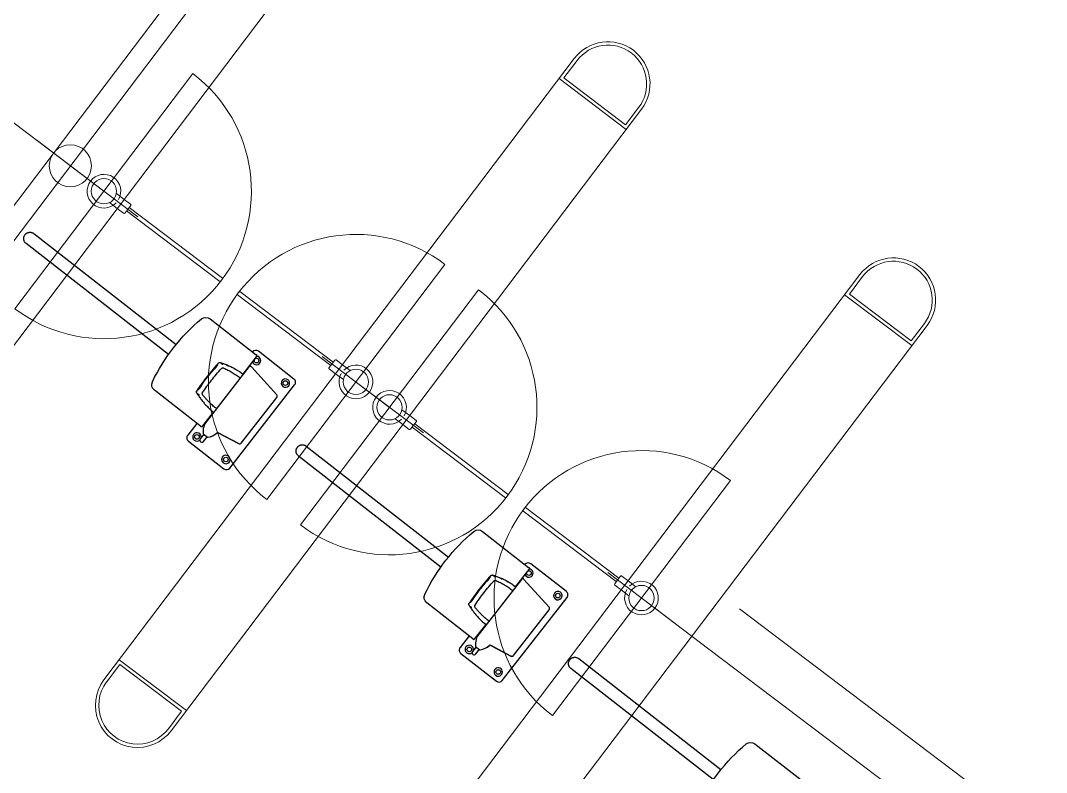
# Model space of a CAD drawing. Header units: millimetres. Extents: x 72919 to 485785, y -53256 to 338519.
# Drawn here: x 205006 to 207441, y 47977 to 49762 of the extents above; entities that cross this region are included whole.
import ezdxf

# ---------------------------------------------------------------- set-up
doc = ezdxf.new("R2010")
doc.units = ezdxf.units.MM
doc.linetypes.add('CONTI', pattern=[0])
doc.layers.add('equipments', color=137, linetype='CONTI', lineweight=20)

msp = doc.modelspace()

# ---------------------------------------------------------------- linework, layer by layer
at = {"color": 18, "ltscale": 500, "true_color": 0x000000}
for p, q in [((205016.42167, 49253.86729), (205016.42782, 49253.87517)), ((205016.42782, 49253.87517), (205016.43397, 49253.88305)), ((205037.48733, 49256.4825), (205375.05527, 48993.11256)), ((205356.87576, 48969.24384), (205019.02204, 49232.81405)), ((205455.70391, 49054.13872), (205565.23546, 48968.68607)), ((205567.72458, 48966.74415), (205565.23546, 48968.68607)), ((205654.64959, 48911.20232), (205570.28654, 48977.01939)), ((205472.7065, 48944.19662), (205472.78536, 48944.1351)), ((205472.8691, 48944.06977), (205472.78536, 48944.1351)), ((205475.48856, 48949.21573), (205475.4991, 48949.21276)), ((205482.19151, 48947.17029), (205482.33233, 48947.26233)), ((205482.86384, 48947.39011), (205482.33233, 48947.26233)), ((205484.36899, 48948.33885), (205485.61622, 48947.91259)), ((205485.75198, 48947.88709), (205485.34951, 48947.96269)), ((205567.72458, 48966.74415), (205533.40711, 48922.75669)), ((205548.0149, 48939.85496), (205560.34687, 48955.66185)), ((205559.55844, 48956.27696), (205560.34687, 48955.66185)), ((205548.0117, 48939.85086), (205447.62972, 48811.18319)), ((205471.4587, 48942.63346), (205465.55155, 48935.06178)), ((205471.53756, 48942.57193), (205467.05535, 48936.82673)), ((205469.91361, 48940.38641), (205471.35699, 48942.09997)), ((205543.28974, 48935.42405), (205544.07817, 48934.80895)), ((205546.36531, 48939.36625), (205547.15374, 48938.75115)), ((205548.0117, 48939.85086), (205548.01197, 48939.85122)), ((205613.75404, 48873.95004), (205554.13678, 48940.06904)), ((205554.13936, 48940.07311), (205613.75556, 48873.95528)), ((205434.92309, 48895.80282), (205429.01594, 48888.23114)), ((205502.60472, 48700.05698), (205656.38285, 48897.1668)), ((205432.98626, 48799.17162), (205323.45471, 48884.62427)), ((205423.6118, 48882.721), (205423.61798, 48882.71023)), ((205427.31837, 48873.2608), (205426.62267, 48874.32074)), ((205427.21272, 48873.4904), (205427.3973, 48873.0892)), ((205427.80329, 48886.64055), (205427.88214, 48886.57903)), ((205427.88214, 48886.57903), (205427.96589, 48886.5137)), ((205433.577, 48893.91483), (205429.09479, 48888.16962)), ((205429.50865, 48888.45959), (205430.8196, 48890.27647)), ((205429.92966, 48873.5351), (205430.20013, 48873.45367)), ((205529.55752, 48759.31153), (205613.98282, 48867.52625)), ((205463.36594, 48832.97928), (205435.47538, 48797.2297)), ((205424.20033, 48806.02609), (205402.4729, 48778.17629)), ((205432.98626, 48799.17162), (205435.47538, 48797.2297)), ((205443.64151, 48807.69688), (205444.42994, 48807.08178)), ((205447.62969, 48811.18316), (205447.62972, 48811.18319)), ((205450.40775, 48816.36972), (205451.19618, 48815.75461)), ((205453.48331, 48820.31192), (205454.27174, 48819.69681)), ((205438.37748, 48777.05149), (205432.22636, 48769.16711)), ((205440.71491, 48780.04757), (205438.37748, 48777.05149)), ((205439.414, 48781.06249), (205449.50601, 48773.18906)), ((205446.26187, 48770.90037), (205448.5993, 48773.89645)), ((205523.26724, 48757.96912), (205474.99489, 48783.59288)), ((205523.27102, 48757.97067), (205475.11761, 48783.53129)), ((205475.11765, 48783.53134), (205523.27106, 48757.97071)), ((205404.20615, 48764.14077), (205488.5692, 48698.3237)), ((205440.11075, 48763.01599), (205446.26187, 48770.90037)), ((205529.55748, 48759.31149), (205529.55752, 48759.31153)), ((205662.94191, 48749.475), (205662.94806, 48749.48288)), ((205662.94806, 48749.48288), (205662.95421, 48749.49076)), ((205684.00756, 48752.09021), (206021.57551, 48488.72027)), ((206003.39599, 48464.85155), (205665.54227, 48728.42176)), ((206102.22415, 48549.74643), (206211.75569, 48464.29378)), ((206214.24481, 48462.35186), (206179.92735, 48418.3644)), ((206214.24481, 48462.35186), (206211.75569, 48464.29378)), ((206301.16983, 48406.81003), (206216.80678, 48472.6271)), ((206194.53193, 48435.45857), (206094.14995, 48306.7909)), ((206117.97894, 48438.24117), (206112.07179, 48430.66949)), ((206118.0578, 48438.17964), (206113.57559, 48432.43444)), ((206116.43384, 48435.99412), (206117.87722, 48437.70768)), ((206119.22674, 48439.80433), (206119.3056, 48439.74281)), ((206119.38934, 48439.67748), (206119.3056, 48439.74281)), ((206122.0088, 48444.82344), (206122.01934, 48444.82047)), ((206128.71175, 48442.778), (206128.85257, 48442.87004)), ((206129.38407, 48442.99782), (206128.85257, 48442.87004)), ((206130.88923, 48443.94656), (206132.13645, 48443.5203)), ((206132.27222, 48443.4948), (206131.86975, 48443.5704)), ((206192.88555, 48434.97396), (206193.67398, 48434.35886)), ((206194.53193, 48435.45857), (206194.53221, 48435.45893)), ((206194.53513, 48435.46267), (206206.86711, 48451.26956)), ((206260.27428, 48369.55775), (206200.65702, 48435.67675)), ((206200.65959, 48435.68082), (206260.27579, 48369.56299)), ((206206.07868, 48451.88467), (206206.86711, 48451.26956)), ((206189.80998, 48431.03176), (206190.59841, 48430.41666)), ((206081.44333, 48391.41053), (206075.53617, 48383.83885)), ((206080.09724, 48389.52254), (206075.61503, 48383.77733)), ((206076.02888, 48384.0673), (206077.33983, 48385.88418)), ((206149.12495, 48195.66469), (206302.90309, 48392.77451)), ((206079.5065, 48294.77933), (205969.97495, 48380.23198)), ((206070.13203, 48378.32871), (206070.13822, 48378.31794)), ((206073.83861, 48368.86851), (206073.14291, 48369.92845)), ((206073.73295, 48369.09811), (206073.91754, 48368.69691)), ((206074.32352, 48382.24826), (206074.40238, 48382.18674)), ((206074.40238, 48382.18674), (206074.48613, 48382.12141)), ((206076.4499, 48369.14281), (206076.72036, 48369.06138)), ((206176.07775, 48254.91924), (206260.50306, 48363.13396)), ((206109.88618, 48328.58699), (206081.99562, 48292.83741)), ((206096.92799, 48311.97743), (206097.71642, 48311.36232)), ((206100.00355, 48315.91963), (206100.79198, 48315.30452)), ((206070.72057, 48301.6338), (206048.99313, 48273.784)), ((206079.5065, 48294.77933), (206081.99562, 48292.83741)), ((206090.16175, 48303.30459), (206090.95018, 48302.68949)), ((206094.14993, 48306.79087), (206094.14995, 48306.7909)), ((206084.89772, 48272.6592), (206078.7466, 48264.77482)), ((206087.23515, 48275.65528), (206084.89772, 48272.6592)), ((206085.93424, 48276.6702), (206096.02625, 48268.79677)), ((206086.63098, 48258.6237), (206092.7821, 48266.50808)), ((206092.7821, 48266.50808), (206095.11953, 48269.50416)), ((206169.78748, 48253.57683), (206121.51512, 48279.20059)), ((206169.79126, 48253.57838), (206121.63785, 48279.139)), ((206121.63788, 48279.13905), (206169.7913, 48253.57842)), ((206050.72639, 48259.74848), (206135.08944, 48193.93141)), ((206176.07772, 48254.9192), (206176.07775, 48254.91924)), ((206309.46215, 48245.08271), (206309.4683, 48245.09059)), ((206309.4683, 48245.09059), (206309.47445, 48245.09847)), ((206330.5278, 48247.69792), (206668.09574, 47984.32798)), ((206649.91623, 47960.45926), (206312.06251, 48224.02947)), ((206748.74438, 48045.35414), (206858.27593, 47959.90149))]:
    msp.add_line(p, q, dxfattribs=at)
for points in [[(415650.43379, 180914.99944, 0.4142135624), (336810.43379, 259754.99944), (221610.43379, 259754.99944, 0.4142135624), (142770.43379, 180914.99944), (142770.43379, 104414.99944, 0.4142135624), (221610.43379, 25574.99944), (336810.43379, 25574.99944, 0.4142135624), (415650.43379, 104414.99944)], [(414950.43379, 180914.99944, 0.4142135624), (336810.43379, 259054.99944), (221610.43379, 259054.99944, 0.4142135624), (143470.43379, 180914.99944), (143470.43379, 104414.99944, 0.4142135624), (221610.43379, 26274.99944), (336810.43379, 26274.99944, 0.4142135624), (414950.43379, 104414.99944)]]:
    msp.add_lwpolyline(points, format="xyb", close=True, dxfattribs=at)
at = {"color": 18, "ltscale": 500, "true_color": 0x000000, "flags": 128}
for points in [[(205470.10373, 48943.07772), (205470.10737, 48943.07453), (205470.11973, 48943.06373), (205470.14031, 48943.04573), (205470.16835, 48943.0212), (205470.20277, 48942.9911), (205470.24214, 48942.95667), (205470.28496, 48942.91921), (205470.32954, 48942.88023)], [(205524.67356, 48757.47652), (205524.07353, 48757.63069), (205523.27102, 48757.97067)], [(206116.62397, 48438.68543), (206116.62761, 48438.68224), (206116.63997, 48438.67144), (206116.66055, 48438.65344), (206116.68859, 48438.62891), (206116.72301, 48438.59881), (206116.76237, 48438.56438), (206116.8052, 48438.52692), (206116.84978, 48438.48794)], [(206171.1938, 48253.08423), (206170.59377, 48253.2384), (206169.79126, 48253.57838)]]:
    msp.add_lwpolyline(points, dxfattribs=at)
at = {"color": 18, "ltscale": 500, "true_color": 0x000000}
for centre in [(205565.8687, 48955.09946), (205634.46292, 48901.58467), (205424.39282, 48773.75842), (205492.98704, 48720.24363), (206212.38894, 48450.70717), (206280.98316, 48397.19238), (206070.91306, 48269.36613), (206139.50728, 48215.85134)]:
    msp.add_circle(centre, 5.5, dxfattribs=at)
for centre, radius, start, end in [((205564.13544, 48969.13498), 10, 52.03990127, 140.19064453), ((205507.27217, 48915.32489), 45.03734, 140.1289375, 142.67367274), ((205507.1184, 48915.44907), 44.73976, 140.12047302, 142.68213722), ((205472.44294, 48945.41691), 0.3, 138.51512591, 232.03990127), ((205926.94049, 48543.5253), 607, 138.05602918, 138.51512591), ((205565.8687, 48955.09946), 10, 204.00848458, 52.03990127), ((205565.8687, 48955.09946), 10, 52.03990127, 86.78703327), ((205551.16578, 48937.39016), 4.00041, 42.03990125, 142.03990126), ((205634.46292, 48901.58467), 10, 52.03990127, 322.03990126), ((205634.46292, 48901.58467), 10, 322.03990126, 52.03990127), ((205648.49844, 48903.31794), 10, 322.03990126, 52.03990127), ((205926.94049, 48543.5253), 607, 145.56467658, 146.02378877), ((205426.55554, 48886.59934), 0.3, 52.03990127, 145.5646766), ((205464.21655, 48860.13703), 45.03734, 141.40612975, 143.95086502), ((205464.05869, 48860.25598), 44.73976, 141.39766528, 143.9593295), ((205610.04063, 48870.60181), 5, 322.03990126, 42.03990125), ((205480.34995, 48785.65601), 41.5, 142.03990126, 185.39102781), ((205410.3573, 48772.02515), 10, 142.03990126, 232.03990127), ((205424.39282, 48773.75842), 10, 142.03990126, 232.03990127), ((205424.39282, 48773.75842), 10, 347.87600166, 142.03990126), ((205440.0291, 48781.85094), 1, 185.39102781, 232.03990127), ((205450.12112, 48773.9775), 1, 232.03990127, 278.6887747), ((205450.12114, 48773.97748), 1, 232.03990127, 243.91913756), ((205444.03843, 48814.01812), 41.5, 278.63792829, 312.30080051), ((205444.0029, 48814.0127), 41.5, 278.6887747, 311.88203521), ((205473.71102, 48780.88148), 3, 62.03990658, 131.88200091), ((205473.71106, 48780.88152), 3, 62.03990127, 131.88203521), ((205424.39282, 48773.75842), 10, 232.03990127, 312.73517058), ((205436.16855, 48766.09154), 5, 142.03990126, 232.03990127), ((205436.16855, 48766.09154), 5, 232.03990127, 322.03990126), ((205525.61532, 48762.3871), 5, 242.03990127, 322.03990126), ((205492.98704, 48720.24363), 10, 322.03990126, 232.03990127), ((205492.98704, 48720.24363), 10, 232.03990127, 322.03990126), ((205494.72031, 48706.20811), 10, 232.03990127, 322.03990126), ((206210.65567, 48464.74269), 10, 52.03990127, 140.19064453), ((206212.38894, 48450.70717), 10, 204.00848458, 52.03990127), ((206212.38894, 48450.70717), 10, 52.03990127, 86.78703327), ((206153.79241, 48410.9326), 45.03734, 140.1289375, 142.67367274), ((206153.63863, 48411.05677), 44.73976, 140.12047302, 142.68213722), ((206118.96318, 48441.02462), 0.3, 138.51512591, 232.03990127), ((206573.46073, 48039.13301), 607, 138.05602918, 138.51512591), ((206197.68602, 48432.99787), 4.00041, 42.03990125, 142.03990126), ((206110.73679, 48355.74474), 45.03734, 141.40612975, 143.95086502), ((206110.57893, 48355.86369), 44.73976, 141.39766528, 143.9593295), ((206280.98316, 48397.19238), 10, 52.03990127, 322.03990126), ((206280.98316, 48397.19238), 10, 322.03990126, 52.03990127), ((206295.01868, 48398.92565), 10, 322.03990126, 52.03990127), ((206573.46073, 48039.13301), 607, 145.56467658, 146.02378877), ((206073.07578, 48382.20705), 0.3, 52.03990127, 145.5646766), ((206256.56086, 48366.20952), 5, 322.03990126, 42.03990125), ((206126.87019, 48281.26372), 41.5, 142.03990126, 185.39102781), ((206056.87754, 48267.63286), 10, 142.03990126, 232.03990127), ((206070.91306, 48269.36613), 10, 142.03990126, 232.03990127), ((206070.91306, 48269.36613), 10, 347.87600166, 142.03990126), ((206070.91306, 48269.36613), 10, 232.03990127, 312.73517058), ((206082.68879, 48261.69925), 5, 142.03990126, 232.03990127), ((206086.54933, 48277.45865), 1, 185.39102781, 232.03990127), ((206096.64136, 48269.58521), 1, 232.03990127, 278.6887747), ((206096.64138, 48269.58519), 1, 232.03990127, 243.91913756), ((206090.55867, 48309.62583), 41.5, 278.63792829, 312.30080051), ((206090.52314, 48309.62041), 41.5, 278.6887747, 311.88203521), ((206120.23126, 48276.48919), 3, 62.03990658, 131.88200091), ((206120.2313, 48276.48923), 3, 62.03990127, 131.88203521), ((206082.68879, 48261.69925), 5, 232.03990127, 322.03990126), ((206172.13556, 48257.99481), 5, 242.03990127, 322.03990126), ((206139.50728, 48215.85134), 10, 322.03990126, 232.03990127), ((206139.50728, 48215.85134), 10, 232.03990127, 322.03990126), ((206141.24054, 48201.81582), 10, 232.03990127, 322.03990126)]:
    msp.add_arc(centre, radius, start, end, dxfattribs=at)
at = {"color": 18, "ltscale": 500, "true_color": 0x000000, "extrusion": (0, 0, -1)}
for centre, major_axis, ratio, start_param, end_param in [((205723.75227, 48708.67154), (276.80065, 354.79769), 0.9999908698, 4.5008947251, 4.9238832356), ((205445.55455, 49041.12947), (10.14936, 13.00925), 0.9997509952, 4.9239324801, 6.2831853072), ((205333.60407, 48897.63352), (10.14936, 13.00925), 0.9997509952, 3.1415926536, 4.5008454807), ((206092.07479, 48536.73718), (10.14936, 13.00925), 0.9997509952, 4.9239324801, 6.2831853072), ((206370.27251, 48204.27924), (276.80065, 354.79769), 0.9999908698, 4.5008947251, 4.9238832356), ((205980.12431, 48393.24123), (10.14936, 13.00925), 0.9997509952, 3.1415926536, 4.5008454807), ((207016.79275, 47699.88695), (276.80065, 354.79769), 0.9999908698, 4.5008947251, 4.9238832356), ((206738.59503, 48032.34489), (10.14936, 13.00925), 0.9997509952, 4.9239324801, 6.2831853072)]:
    msp.add_ellipse(centre, major_axis=major_axis, ratio=ratio, start_param=start_param, end_param=end_param, dxfattribs=at)
at = {"color": 18, "ltscale": 500, "true_color": 0x000000}
for points, knots in [([(205019.02204, 49232.81405), (205018.36572, 49233.38062), (205017.12747, 49234.44954), (205015.72793, 49236.29331), (205014.7347, 49238.04108), (205014.03053, 49239.75319), (205013.57, 49241.39877), (205013.30279, 49243.06126), (205013.2025, 49244.9949), (205013.36457, 49246.82891), (205013.7402, 49248.52077), (205014.21981, 49250.00939), (205014.87643, 49251.33525), (205015.66895, 49252.63045), (205016.21569, 49253.44844), (205016.72069, 49254.14909), (205017.36561, 49254.9231), (205018.31364, 49255.87586), (205019.62206, 49256.93706), (205021.17451, 49257.90723), (205022.61026, 49258.57593), (205023.88029, 49259.018), (205025.08288, 49259.33412), (205026.48322, 49259.57791), (205028.20668, 49259.69539), (205030.25325, 49259.57879), (205032.57166, 49259.09214), (205035.0997, 49258.13384), (205036.66224, 49257.05315), (205037.48733, 49256.4825)], [0, 0, 0, 0, 0.0545733343, 0.1029608602, 0.1451556907, 0.1811567998, 0.2195046091, 0.2527159203, 0.287226799, 0.3413995265, 0.3686089749, 0.395612971, 0.4491005304, 0.4726022947, 0.4911886744, 0.510915754, 0.5299965665, 0.5569905347, 0.5957692162, 0.6364865593, 0.6733869397, 0.6982512558, 0.7220786294, 0.7516123727, 0.7878668658, 0.8308373727, 0.8805213434, 0.9369100977, 1, 1, 1, 1]), ([(205426.88353, 48886.72395), (205431.62098, 48893.44921), (205441.09785, 48906.90252), (205456.28742, 48926.37222), (205467.03112, 48938.83723), (205472.40186, 48945.06846)], [0, 0, 0, 0, 0.333287064, 0.6667121067, 1, 1, 1, 1]), ([(205472.1313, 48945.43872), (205472.01562, 48945.29926), (205471.83804, 48945.08516), (205471.41826, 48944.59361), (205471.0334, 48944.14642), (205470.58683, 48943.63107), (205470.26673, 48943.26442), (205470.10373, 48943.07772)], [0, 0, 0, 0, 0.3056819801, 0.4692501763, 0.639507819, 0.816428553, 1, 1, 1, 1]), ([(205471.35699, 48942.09997), (205471.62519, 48942.41199), (205472.16936, 48943.04504), (205472.80449, 48943.84339), (205473.01401, 48944.15431), (205473.10044, 48944.28256)], [0, 0, 0, 0, 0.3634571116, 0.7374331741, 1, 1, 1, 1]), ([(205473.20942, 48944.43843), (205472.903, 48944.67749), (205472.3267, 48945.1271), (205472.33199, 48945.12297), (205472.33447, 48945.12103)], [0, 0, 0, 0, 0.5316847629, 1, 1, 1, 1]), ([(205473.10319, 48944.28028), (205473.14564, 48944.34445), (205473.24395, 48944.49311), (205473.28145, 48944.5746), (205473.27425, 48944.56921), (205473.27291, 48944.55011), (205473.27263, 48944.54621)], [0, 0, 0, 0, 0.3642525262, 0.8438134294, 0.9680948436, 1, 1, 1, 1]), ([(205473.33758, 48944.74234), (205473.32489, 48944.72626), (205473.29951, 48944.69411), (205473.27606, 48944.63737), (205473.26409, 48944.59526), (205473.264, 48944.57261), (205473.26399, 48944.5703)], [0, 0, 0, 0, 0.3212305304, 0.6425035536, 0.9636665198, 1, 1, 1, 1]), ([(205475.48164, 48949.25986), (205475.55702, 48949.3415), (205475.75059, 48949.55114), (205476.12386, 48949.80803), (205476.56509, 48950.0274), (205477.17815, 48950.21279), (205477.91976, 48950.24876), (205478.30118, 48950.15586), (205478.50632, 48950.1059)], [0, 0, 0, 0, 0.0731753555, 0.1879189077, 0.3054166514, 0.4273675827, 0.6920074501, 1, 1, 1, 1]), ([(205484.38171, 48948.32657), (205483.79334, 48948.51675), (205482.14978, 48949.04801), (205480.31855, 48949.58583), (205478.96073, 48949.97925), (205478.39547, 48950.13709), (205478.50646, 48950.10581), (205478.51373, 48950.10376)], [0, 0, 0, 0, 0.1546334554, 0.4319477906, 0.7070752534, 0.9808199547, 1, 1, 1, 1]), ([(205485.93552, 48945.32232), (205485.76603, 48945.52122), (205485.33345, 48946.02886), (205484.50262, 48946.65007), (205483.62624, 48947.23092), (205483.11793, 48947.33706), (205482.86384, 48947.39012)], [0, 0, 0, 0, 0.1544972809, 0.3943113424, 0.6972337192, 1, 1, 1, 1]), ([(205484.05765, 48948.43872), (205484.27964, 48948.36693), (205484.68798, 48948.23487), (205485.14594, 48948.06933), (205485.35494, 48947.99378)], [0, 0, 0, 0, 0.5436348826, 1, 1, 1, 1]), ([(205534.2133, 48922.16434), (205532.02196, 48923.81269), (205527.27615, 48927.38256), (205519.6583, 48932.27717), (205511.46058, 48936.96843), (205503.04155, 48941.14082), (205494.43651, 48944.85319), (205488.66419, 48946.86973), (205485.75198, 48947.88709)], [0, 0, 0, 0, 0.1433248554, 0.3104004097, 0.4790743359, 0.6498888823, 0.8233645668, 1, 1, 1, 1]), ([(205486.08031, 48945.0798), (205486.08028, 48945.07986), (205486.08003, 48945.08022), (205486.07922, 48945.08158), (205486.07632, 48945.08616), (205486.05251, 48945.12479), (205486.00407, 48945.20393), (205485.95986, 48945.28028), (205485.93552, 48945.32232)], [0, 0, 0, 0, 0.0007065015, 0.0049706677, 0.0163410816, 0.0582896452, 0.4815707852, 1, 1, 1, 1]), ([(205494.98931, 48944.49981), (205495.2662, 48944.39408), (205497.58862, 48943.50728), (205500.12071, 48942.42649), (205502.33113, 48941.36544), (205502.57013, 48941.25072)], [0, 0, 0, 0, 0.1077231505, 0.9035238726, 1, 1, 1, 1]), ([(205470.10373, 48943.07772), (205465.18865, 48937.3291), (205455.35848, 48925.83186), (205441.39603, 48907.93506), (205432.63561, 48895.60324), (205428.25539, 48889.43733)], [0, 0, 0, 0, 0.3333333595, 0.6666666405, 1, 1, 1, 1]), ([(205433.37801, 48893.82237), (205436.48728, 48898.18682), (205443.98485, 48908.71108), (205455.23556, 48923.13203), (205463.6197, 48932.96462), (205467.09663, 48937.04223)], [0, 0, 0, 0, 0.2931381385, 0.7068618615, 1, 1, 1, 1]), ([(205459.13566, 48908.49013), (205462.88183, 48913.19673), (205470.381, 48922.61854), (205478.40522, 48931.58882), (205482.42098, 48936.07805)], [0, 0, 0, 0, 0.4995437034, 1, 1, 1, 1]), ([(205482.42098, 48936.07805), (205482.8131, 48936.43516), (205483.59653, 48937.14865), (205485.09745, 48937.67717), (205486.67498, 48937.78157), (205487.65543, 48937.44554), (205488.15195, 48937.27537)], [0, 0, 0, 0, 0.2423269969, 0.4841633772, 0.7387706697, 1, 1, 1, 1]), ([(205488.15195, 48937.27537), (205491.45237, 48935.71018), (205498.0783, 48932.56793), (205508.10801, 48926.96748), (205516.43097, 48921.67089), (205522.88282, 48917.07692), (205525.9827, 48914.66949), (205527.46685, 48913.51687)], [0, 0, 0, 0, 0.2473806703, 0.4966408194, 0.7524296241, 0.881469608, 1, 1, 1, 1]), ([(205512.30371, 48936.38157), (205512.80009, 48936.12111), (205514.77298, 48935.08591), (205517.05597, 48933.77164), (205518.81674, 48932.6799), (205519.16133, 48932.46624)], [0, 0, 0, 0, 0.2128421285, 0.8459506434, 1, 1, 1, 1]), ([(205528.17028, 48926.60452), (205528.88592, 48926.11084), (205530.9442, 48924.69094), (205532.92757, 48923.16806), (205534.22135, 48922.17466)], [0, 0, 0, 0, 0.3476886771, 1, 1, 1, 1]), ([(205438.04123, 48879.19295), (205441.41243, 48884.17117), (205448.16096, 48894.13666), (205455.47521, 48903.70274), (205459.13566, 48908.49013)], [0, 0, 0, 0, 0.4995461353, 1, 1, 1, 1]), ([(205423.16014, 48880.38091), (205423.12163, 48880.5995), (205423.04434, 48881.03822), (205423.11893, 48881.70473), (205423.29204, 48882.27942), (205423.49005, 48882.58926), (205423.57094, 48882.71582)], [0, 0, 0, 0, 0.2711931317, 0.5442961611, 0.8138506954, 1, 1, 1, 1]), ([(205423.47447, 48879.59145), (205423.3834, 48879.76872), (205423.20106, 48880.12367), (205423.13906, 48880.51044), (205423.10803, 48880.70404)], [0, 0, 0, 0, 0.4994368979, 1, 1, 1, 1]), ([(205426.05373, 48875.2509), (205425.93198, 48875.44627), (205425.23506, 48876.56461), (205424.43889, 48877.93048), (205423.71375, 48879.17015), (205423.42557, 48879.67668), (205423.48084, 48879.58036), (205423.48351, 48879.57571)], [0, 0, 0, 0, 0.0653142701, 0.3738605453, 0.6799754052, 0.9845536751, 1, 1, 1, 1]), ([(205427.18364, 48873.47745), (205426.92431, 48873.87578), (205426.37953, 48874.71258), (205425.962, 48875.39255), (205425.74322, 48875.74884)], [0, 0, 0, 0, 0.4760176759, 1, 1, 1, 1]), ([(205428.25539, 48889.43733), (205428.11395, 48889.23381), (205427.83619, 48888.83414), (205427.44497, 48888.27561), (205427.10483, 48887.79352), (205426.73019, 48887.26679), (205426.56571, 48887.04245), (205426.45857, 48886.89631)], [0, 0, 0, 0, 0.1835752646, 0.3605014288, 0.5307626736, 0.6943350862, 1, 1, 1, 1]), ([(205427.26798, 48875.78645), (205427.24389, 48875.83639), (205427.12833, 48876.07601), (205427.15235, 48876.34514), (205427.17137, 48876.55818)], [0, 0, 0, 0, 0.208423272, 1, 1, 1, 1]), ([(205427.2264, 48876.71708), (205427.21692, 48876.69093), (205427.19796, 48876.63858), (205427.18024, 48876.58499), (205427.17137, 48876.55818)], [0, 0, 0, 0, 0.499636817, 1, 1, 1, 1]), ([(205429.92966, 48873.5351), (205429.61466, 48873.7035), (205428.77386, 48874.153), (205427.81856, 48874.99393), (205427.44698, 48875.52878), (205427.26798, 48875.78645)], [0, 0, 0, 0, 0.2369220834, 0.632384694, 1, 1, 1, 1]), ([(205427.3973, 48873.0892), (205429.09257, 48870.51198), (205432.45277, 48865.40364), (205438.14699, 48857.96023), (205444.24215, 48850.80916), (205450.78677, 48843.99897), (205457.38755, 48837.80071), (205462.00469, 48834.06592), (205464.13662, 48832.34142)], [0, 0, 0, 0, 0.1766354332, 0.3501111177, 0.5209256641, 0.6895995903, 0.8566751446, 1, 1, 1, 1]), ([(205427.60304, 48886.00742), (205427.6019, 48886.00705), (205427.58793, 48886.00244), (205427.5669, 48885.98763), (205427.62206, 48886.02808), (205427.7114, 48886.11251), (205427.79516, 48886.20828), (205427.80319, 48886.21745)], [0, 0, 0, 0, 0.0080835235, 0.0986643089, 0.4612190727, 0.9483856754, 1, 1, 1, 1]), ([(205427.80027, 48886.21972), (205427.90821, 48886.33971), (205428.16311, 48886.62306), (205428.78935, 48887.4413), (205429.27117, 48888.1234), (205429.50865, 48888.45959)], [0, 0, 0, 0, 0.2714078928, 0.6408982113, 1, 1, 1, 1]), ([(205438.27359, 48873.34352), (205437.95544, 48873.847), (205437.31837, 48874.85522), (205437.11319, 48876.68287), (205437.44506, 48878.18453), (205437.89558, 48878.94658), (205438.04123, 48879.19295)], [0, 0, 0, 0, 0.2959813549, 0.5926958196, 0.8683212417, 1, 1, 1, 1]), ([(205470.8866, 48840.99342), (205468.30157, 48843.04148), (205462.97728, 48847.25979), (205456.44585, 48853.3226), (205450.94891, 48858.81868), (205446.52179, 48863.57998), (205442.27191, 48868.42668), (205439.6074, 48871.7033), (205438.27359, 48873.34352)], [0, 0, 0, 0, 0.2081465583, 0.4287099082, 0.5706160928, 0.7129071297, 0.8562867895, 1, 1, 1, 1]), ([(205450.60537, 48844.30688), (205449.67933, 48845.23257), (205447.69382, 48847.21732), (205445.6662, 48849.35203), (205444.58439, 48850.57666), (205444.49502, 48850.67783)], [0, 0, 0, 0, 0.4450153293, 0.9541502338, 1, 1, 1, 1]), ([(205464.12707, 48832.32918), (205463.0108, 48833.21524), (205460.98102, 48834.82643), (205459.02812, 48836.53018), (205458.14921, 48837.29696)], [0, 0, 0, 0, 0.5499452146, 1, 1, 1, 1]), ([(205665.54227, 48728.42176), (205664.88596, 48728.98833), (205663.64771, 48730.05725), (205662.24817, 48731.90102), (205661.25494, 48733.64879), (205660.55076, 48735.3609), (205660.09024, 48737.00648), (205659.82303, 48738.66897), (205659.72274, 48740.60261), (205659.88481, 48742.43662), (205660.26043, 48744.12848), (205660.74005, 48745.6171), (205661.39667, 48746.94296), (205662.18919, 48748.23816), (205662.73593, 48749.05615), (205663.24093, 48749.7568), (205663.88584, 48750.53081), (205664.83388, 48751.48357), (205666.1423, 48752.54477), (205667.69475, 48753.51494), (205669.1305, 48754.18364), (205670.40053, 48754.6257), (205671.60312, 48754.94183), (205673.00345, 48755.18562), (205674.72691, 48755.3031), (205676.77349, 48755.1865), (205679.09189, 48754.69985), (205681.61993, 48753.74155), (205683.18248, 48752.66086), (205684.00756, 48752.09021)], [0, 0, 0, 0, 0.0545733343, 0.1029608602, 0.1451556907, 0.1811567998, 0.2195046091, 0.2527159203, 0.287226799, 0.3413995265, 0.3686089749, 0.395612971, 0.4491005304, 0.4726022947, 0.4911886744, 0.510915754, 0.5299965665, 0.5569905347, 0.5957692162, 0.6364865593, 0.6733869397, 0.6982512558, 0.7220786294, 0.7516123727, 0.7878668658, 0.8308373727, 0.8805213434, 0.9369100977, 1, 1, 1, 1]), ([(206073.40377, 48382.33166), (206078.14122, 48389.05692), (206087.61809, 48402.51023), (206102.80766, 48421.97993), (206113.55136, 48434.44494), (206118.9221, 48440.67617)], [0, 0, 0, 0, 0.333287064, 0.6667121067, 1, 1, 1, 1]), ([(206116.62397, 48438.68543), (206111.70888, 48432.93681), (206101.87871, 48421.43957), (206087.91627, 48403.54277), (206079.15584, 48391.21095), (206074.77563, 48385.04504)], [0, 0, 0, 0, 0.3333333595, 0.6666666405, 1, 1, 1, 1]), ([(206079.89825, 48389.43008), (206083.00752, 48393.79453), (206090.50508, 48404.31879), (206101.7558, 48418.73974), (206110.13993, 48428.57233), (206113.61686, 48432.64994)], [0, 0, 0, 0, 0.2931381385, 0.7068618615, 1, 1, 1, 1]), ([(206118.65153, 48441.04643), (206118.53586, 48440.90697), (206118.35828, 48440.69287), (206117.9385, 48440.20132), (206117.55364, 48439.75413), (206117.10706, 48439.23878), (206116.78697, 48438.87213), (206116.62397, 48438.68543)], [0, 0, 0, 0, 0.3056819801, 0.4692501763, 0.639507819, 0.816428553, 1, 1, 1, 1]), ([(206117.87722, 48437.70768), (206118.14543, 48438.0197), (206118.6896, 48438.65275), (206119.32473, 48439.4511), (206119.53425, 48439.76202), (206119.62068, 48439.89027)], [0, 0, 0, 0, 0.3634571116, 0.7374331741, 1, 1, 1, 1]), ([(206119.72965, 48440.04614), (206119.42324, 48440.2852), (206118.84693, 48440.73481), (206118.85223, 48440.73068), (206118.85471, 48440.72874)], [0, 0, 0, 0, 0.5316847629, 1, 1, 1, 1]), ([(206119.62343, 48439.88799), (206119.66587, 48439.95216), (206119.76419, 48440.10082), (206119.80168, 48440.18231), (206119.79449, 48440.17692), (206119.79314, 48440.15782), (206119.79287, 48440.15392)], [0, 0, 0, 0, 0.3642525262, 0.8438134294, 0.9680948436, 1, 1, 1, 1]), ([(206119.85781, 48440.35005), (206119.84513, 48440.33397), (206119.81975, 48440.30182), (206119.79629, 48440.24508), (206119.78433, 48440.20297), (206119.78424, 48440.18032), (206119.78423, 48440.17801)], [0, 0, 0, 0, 0.3212305304, 0.6425035536, 0.9636665198, 1, 1, 1, 1]), ([(206122.00188, 48444.86757), (206122.07726, 48444.94921), (206122.27083, 48445.15885), (206122.6441, 48445.41574), (206123.08533, 48445.63511), (206123.69839, 48445.8205), (206124.44, 48445.85647), (206124.82142, 48445.76357), (206125.02656, 48445.71361)], [0, 0, 0, 0, 0.0731753555, 0.1879189077, 0.3054166514, 0.4273675827, 0.6920074501, 1, 1, 1, 1]), ([(206130.90195, 48443.93428), (206130.31357, 48444.12446), (206128.67002, 48444.65572), (206126.83878, 48445.19354), (206125.48097, 48445.58696), (206124.91571, 48445.7448), (206125.0267, 48445.71352), (206125.03397, 48445.71147)], [0, 0, 0, 0, 0.1546334554, 0.4319477906, 0.7070752534, 0.9808199547, 1, 1, 1, 1]), ([(206128.94122, 48431.68576), (206129.33333, 48432.04287), (206130.11676, 48432.75636), (206131.61769, 48433.28488), (206133.19521, 48433.38928), (206134.17567, 48433.05325), (206134.67219, 48432.88308)], [0, 0, 0, 0, 0.2423269969, 0.4841633772, 0.7387706697, 1, 1, 1, 1]), ([(206132.45576, 48440.93003), (206132.28627, 48441.12893), (206131.85369, 48441.63657), (206131.02285, 48442.25778), (206130.14648, 48442.83863), (206129.63817, 48442.94477), (206129.38408, 48442.99783)], [0, 0, 0, 0, 0.1544972809, 0.3943113424, 0.6972337192, 1, 1, 1, 1]), ([(206130.57789, 48444.04643), (206130.79988, 48443.97464), (206131.20822, 48443.84258), (206131.66618, 48443.67704), (206131.87518, 48443.60149)], [0, 0, 0, 0, 0.5436348826, 1, 1, 1, 1]), ([(206180.73353, 48417.77205), (206178.54219, 48419.4204), (206173.79639, 48422.99027), (206166.17854, 48427.88488), (206157.98082, 48432.57614), (206149.56179, 48436.74853), (206140.95675, 48440.4609), (206135.18443, 48442.47744), (206132.27222, 48443.4948)], [0, 0, 0, 0, 0.1433248554, 0.3104004097, 0.4790743359, 0.6498888823, 0.8233645668, 1, 1, 1, 1]), ([(206132.60055, 48440.68751), (206132.60052, 48440.68757), (206132.60027, 48440.68793), (206132.59946, 48440.68929), (206132.59656, 48440.69387), (206132.57275, 48440.7325), (206132.5243, 48440.81164), (206132.4801, 48440.88799), (206132.45576, 48440.93003)], [0, 0, 0, 0, 0.0007065015, 0.0049706677, 0.0163410816, 0.0582896452, 0.4815707852, 1, 1, 1, 1]), ([(206134.67219, 48432.88308), (206137.97261, 48431.31789), (206144.59854, 48428.17564), (206154.62825, 48422.57519), (206162.9512, 48417.2786), (206169.40306, 48412.68463), (206172.50294, 48410.2772), (206173.98708, 48409.12458)], [0, 0, 0, 0, 0.2473806703, 0.4966408194, 0.7524296241, 0.881469608, 1, 1, 1, 1]), ([(206141.50955, 48440.10752), (206141.78644, 48440.00179), (206144.10885, 48439.11499), (206146.64095, 48438.0342), (206148.85137, 48436.97315), (206149.09037, 48436.85843)], [0, 0, 0, 0, 0.1077231505, 0.9035238726, 1, 1, 1, 1]), ([(206158.82395, 48431.98928), (206159.32033, 48431.72882), (206161.29322, 48430.69362), (206163.57621, 48429.37935), (206165.33698, 48428.28761), (206165.68157, 48428.07395)], [0, 0, 0, 0, 0.2128421285, 0.8459506434, 1, 1, 1, 1]), ([(206105.6559, 48404.09784), (206109.40206, 48408.80444), (206116.90124, 48418.22625), (206124.92545, 48427.19653), (206128.94122, 48431.68576)], [0, 0, 0, 0, 0.4995437034, 1, 1, 1, 1]), ([(206174.69052, 48422.21223), (206175.40616, 48421.71855), (206177.46444, 48420.29865), (206179.44781, 48418.77577), (206180.74159, 48417.78237)], [0, 0, 0, 0, 0.3476886771, 1, 1, 1, 1]), ([(206074.77563, 48385.04504), (206074.63419, 48384.84152), (206074.35643, 48384.44185), (206073.9652, 48383.88332), (206073.62507, 48383.40123), (206073.25042, 48382.8745), (206073.08595, 48382.65016), (206072.97881, 48382.50402)], [0, 0, 0, 0, 0.1835752646, 0.3605014288, 0.5307626736, 0.6943350862, 1, 1, 1, 1]), ([(206074.3205, 48381.82743), (206074.42845, 48381.94742), (206074.68335, 48382.23077), (206075.30959, 48383.04901), (206075.79141, 48383.73111), (206076.02888, 48384.0673)], [0, 0, 0, 0, 0.2714078928, 0.6408982113, 1, 1, 1, 1]), ([(206084.56147, 48374.80066), (206087.93267, 48379.77888), (206094.6812, 48389.74437), (206101.99545, 48399.31045), (206105.6559, 48404.09784)], [0, 0, 0, 0, 0.4995461353, 1, 1, 1, 1]), ([(206069.68038, 48375.98862), (206069.64187, 48376.20721), (206069.56458, 48376.64593), (206069.63917, 48377.31244), (206069.81228, 48377.88713), (206070.01029, 48378.19697), (206070.09117, 48378.32353)], [0, 0, 0, 0, 0.2711931317, 0.5442961611, 0.8138506954, 1, 1, 1, 1]), ([(206069.9947, 48375.19916), (206069.90364, 48375.37643), (206069.72129, 48375.73138), (206069.6593, 48376.11815), (206069.62826, 48376.31175)], [0, 0, 0, 0, 0.4994368979, 1, 1, 1, 1]), ([(206072.57397, 48370.85861), (206072.45221, 48371.05398), (206071.75529, 48372.17232), (206070.95913, 48373.53819), (206070.23398, 48374.77786), (206069.94581, 48375.28439), (206070.00108, 48375.18807), (206070.00374, 48375.18342)], [0, 0, 0, 0, 0.0653142701, 0.3738605453, 0.6799754052, 0.9845536751, 1, 1, 1, 1]), ([(206073.70388, 48369.08516), (206073.44455, 48369.48349), (206072.89977, 48370.32029), (206072.48224, 48371.00026), (206072.26346, 48371.35655)], [0, 0, 0, 0, 0.4760176759, 1, 1, 1, 1]), ([(206073.78821, 48371.39416), (206073.76413, 48371.4441), (206073.64856, 48371.68372), (206073.67259, 48371.95285), (206073.69161, 48372.16589)], [0, 0, 0, 0, 0.208423272, 1, 1, 1, 1]), ([(206073.74664, 48372.32479), (206073.73716, 48372.29864), (206073.71819, 48372.24629), (206073.70047, 48372.1927), (206073.69161, 48372.16589)], [0, 0, 0, 0, 0.499636817, 1, 1, 1, 1]), ([(206076.4499, 48369.14281), (206076.1349, 48369.31121), (206075.29409, 48369.76071), (206074.3388, 48370.60164), (206073.96722, 48371.13649), (206073.78821, 48371.39416)], [0, 0, 0, 0, 0.2369220834, 0.632384694, 1, 1, 1, 1]), ([(206073.91754, 48368.69691), (206075.6128, 48366.11969), (206078.97301, 48361.01135), (206084.66723, 48353.56794), (206090.76239, 48346.41687), (206097.307, 48339.60668), (206103.90779, 48333.40842), (206108.52493, 48329.67363), (206110.65686, 48327.94913)], [0, 0, 0, 0, 0.1766354332, 0.3501111177, 0.5209256641, 0.6895995903, 0.8566751446, 1, 1, 1, 1]), ([(206074.12328, 48381.61513), (206074.12213, 48381.61476), (206074.10816, 48381.61015), (206074.08713, 48381.59534), (206074.1423, 48381.63579), (206074.23164, 48381.72022), (206074.3154, 48381.81599), (206074.32342, 48381.82516)], [0, 0, 0, 0, 0.0080835235, 0.0986643089, 0.4612190727, 0.9483856754, 1, 1, 1, 1]), ([(206084.79383, 48368.95123), (206084.47568, 48369.45471), (206083.83861, 48370.46293), (206083.63343, 48372.29058), (206083.96529, 48373.79224), (206084.41581, 48374.55429), (206084.56147, 48374.80066)], [0, 0, 0, 0, 0.2959813549, 0.5926958196, 0.8683212417, 1, 1, 1, 1]), ([(206117.40684, 48336.60113), (206114.8218, 48338.64919), (206109.49752, 48342.8675), (206102.96609, 48348.93031), (206097.46915, 48354.42639), (206093.04202, 48359.18769), (206088.79215, 48364.03439), (206086.12763, 48367.31101), (206084.79383, 48368.95123)], [0, 0, 0, 0, 0.2081465583, 0.4287099082, 0.5706160928, 0.7129071297, 0.8562867895, 1, 1, 1, 1]), ([(206097.12561, 48339.91459), (206096.19957, 48340.84028), (206094.21405, 48342.82503), (206092.18644, 48344.95974), (206091.10463, 48346.18437), (206091.01526, 48346.28554)], [0, 0, 0, 0, 0.4450153293, 0.9541502338, 1, 1, 1, 1]), ([(206110.64731, 48327.93689), (206109.53104, 48328.82295), (206107.50125, 48330.43414), (206105.54835, 48332.13789), (206104.66944, 48332.90467)], [0, 0, 0, 0, 0.5499452146, 1, 1, 1, 1]), ([(206312.06251, 48224.02947), (206311.40619, 48224.59604), (206310.16795, 48225.66496), (206308.7684, 48227.50873), (206307.77517, 48229.2565), (206307.071, 48230.96861), (206306.61048, 48232.61419), (206306.34326, 48234.27668), (206306.24298, 48236.21032), (206306.40504, 48238.04433), (206306.78067, 48239.73619), (206307.26029, 48241.22481), (206307.91691, 48242.55067), (206308.70943, 48243.84587), (206309.25617, 48244.66386), (206309.76117, 48245.36451), (206310.40608, 48246.13852), (206311.35412, 48247.09128), (206312.66254, 48248.15248), (206314.21499, 48249.12265), (206315.65074, 48249.79135), (206316.92077, 48250.23341), (206318.12335, 48250.54954), (206319.52369, 48250.79333), (206321.24715, 48250.91081), (206323.29373, 48250.79421), (206325.61213, 48250.30756), (206328.14017, 48249.34926), (206329.70271, 48248.26857), (206330.5278, 48247.69792)], [0, 0, 0, 0, 0.0545733343, 0.1029608602, 0.1451556907, 0.1811567998, 0.2195046091, 0.2527159203, 0.287226799, 0.3413995265, 0.3686089749, 0.395612971, 0.4491005304, 0.4726022947, 0.4911886744, 0.510915754, 0.5299965665, 0.5569905347, 0.5957692162, 0.6364865593, 0.6733869397, 0.6982512558, 0.7220786294, 0.7516123727, 0.7878668658, 0.8308373727, 0.8805213434, 0.9369100977, 1, 1, 1, 1])]:
    msp.add_open_spline(points, degree=3, knots=knots, dxfattribs=at)
at = {"layer": 'equipments'}
for p, q in [((204685.37395, 48589.31514), (205801.85677, 50064.43077)), ((205203.65782, 48197.03739), (206320.14064, 49672.15302)), ((206326.62799, 49667.47175), (206295.1373, 49625.86228)), ((205414.97615, 49636.12713), (204992.51859, 49077.96919)), ((206441.8515, 49514.8175), (206295.1373, 49625.86228)), ((206283.93038, 49624.31143), (206443.40234, 49503.61059)), ((206473.34551, 49556.42446), (206441.8515, 49514.8175)), ((205363.12978, 48076.33654), (206479.6126, 49551.45217)), ((205044.07488, 49477.90079), (205203.75373, 49357.04335)), ((205125.53092, 49416.24848), (205284.17514, 49296.17414)), ((205233.22713, 49351.48545), (205251.67557, 49337.52223)), ((205251.67557, 49337.52223), (205266.74567, 49326.116)), ((205217.00876, 49329.89902), (205235.38095, 49315.99351)), ((205235.38095, 49315.99351), (205250.45105, 49304.58728)), ((205257.07314, 49309.60828), (205253.603, 49305.02346)), ((205257.07314, 49309.60828), (205267.18184, 49322.96405)), ((205257.462, 49310.12204), (205479.0372, 49142.41661)), ((205263.49704, 49318.09564), (205485.07224, 49150.3902)), ((206012.996, 49183.49896), (205590.53844, 48625.34102)), ((205881.41365, 47684.0588), (206997.89647, 49159.17443)), ((207004.38382, 49154.49316), (206972.89313, 49112.88368)), ((205748.05259, 48951.34612), (205526.47739, 49119.05155)), ((206092.73198, 49123.14854), (205670.27442, 48564.9906)), ((205742.01755, 48943.37252), (205520.44235, 49111.07795)), ((207121.15817, 48990.63199), (206961.68621, 49111.33284)), ((206961.68621, 49111.33284), (207121.15817, 48990.63199)), ((206961.68621, 49111.33284), (207121.15817, 48990.63199)), ((206961.68621, 49111.33284), (207121.15817, 48990.63199)), ((207119.60733, 49001.83891), (206972.89313, 49112.88368)), ((206972.89313, 49112.88368), (207119.60733, 49001.83891)), ((207151.10134, 49043.44587), (207119.60733, 49001.83891)), ((207151.10134, 49043.44587), (207119.60733, 49001.83891)), ((207151.10134, 49043.44587), (207119.60733, 49001.83891)), ((206040.88561, 47563.35795), (207157.36843, 49038.47358)), ((205721.83071, 48964.92219), (205881.50956, 48844.06475)), ((205741.62869, 48942.85876), (205751.73739, 48956.21454)), ((205769.95943, 48945.24448), (205754.88933, 48956.65071)), ((205788.40787, 48931.28126), (205769.95943, 48945.24448)), ((205741.62869, 48942.85876), (205738.15855, 48938.27394)), ((205753.66482, 48923.71577), (205738.59472, 48935.122)), ((205772.03701, 48909.81026), (205753.66482, 48923.71577)), ((205803.28675, 48903.26989), (205961.93097, 48783.19555)), ((205910.98296, 48838.50686), (205929.43139, 48824.54364)), ((205929.43139, 48824.54364), (205944.5015, 48813.13741)), ((205894.76459, 48816.92043), (205913.13678, 48803.01492)), ((205913.13678, 48803.01492), (205928.20688, 48791.60869)), ((205934.82897, 48796.62969), (205944.93767, 48809.98546)), ((205941.25287, 48805.11704), (206162.82807, 48637.41161)), ((205934.82897, 48796.62969), (205931.35883, 48792.04487)), ((205935.21783, 48797.14345), (206156.79303, 48629.43801)), ((206690.75183, 48670.52037), (206268.29427, 48112.36243)), ((206425.80842, 48438.36753), (206204.23322, 48606.07296)), ((206419.77338, 48430.39393), (206198.19818, 48598.09936)), ((206399.58654, 48451.9436), (206559.26539, 48331.08616)), ((206419.38452, 48429.88017), (206429.49322, 48443.23595)), ((206447.71526, 48432.26589), (206432.64516, 48443.67212)), ((206466.1637, 48418.30267), (206447.71526, 48432.26589)), ((206419.38452, 48429.88017), (206415.91438, 48425.29535)), ((206431.42065, 48410.73718), (206416.35055, 48422.14341)), ((206449.79284, 48396.83166), (206431.42065, 48410.73718)), ((206481.04258, 48390.2913), (206639.6868, 48270.21696)), ((207437.05857, 47817.08365), (206712.05115, 48365.82594)), ((207268.95489, 47793.82098), (206639.63064, 48270.14276)), ((205399.34003, 48124.17813), (205239.86807, 48244.87898)), ((205399.34003, 48124.17813), (205239.86807, 48244.87898)), ((205209.92491, 48192.06511), (205241.41892, 48233.67207)), ((205241.41892, 48233.67207), (205388.13312, 48122.62729)), ((205356.64243, 48081.01782), (205388.13312, 48122.62729)), ((205356.64243, 48081.01782), (205388.13312, 48122.62729))]:
    msp.add_line(p, q, dxfattribs=at)
for points in [[(204562.11224, 48757.85757), (205606.17455, 50137.29002)], [(204792.08407, 48978.85069), (205455.93871, 49855.94647)], [(205124.01139, 49417.39858), (204725.33149, 49719.1507)]]:
    msp.add_lwpolyline(points, dxfattribs=at)
for centre, radius in [((205124.01139, 49417.39858), 50), ((205203.74737, 49357.04816), 30), ((205801.76722, 48904.41999), 30), ((205881.5032, 48844.06957), 30), ((206479.52305, 48391.4414), 30)]:
    msp.add_circle(centre, radius, dxfattribs=at)
for centre, radius, start, end in [((205165.87278, 49385.71461), 552.5, 58.33133829, 227.42609432), ((206399.87662, 49611.8026), 100, 322.87871626, 142.87871626), ((206399.87662, 49611.8026), 92, 322.87871626, 142.87871626), ((205203.74737, 49357.04816), 350.00381, 232.87871633, 52.87871633), ((205203.74737, 49357.04816), 40, 330.0594721, 315.69796049), ((205265.38778, 49324.32194), 2.25, 322.87871626, 52.87871633), ((205251.80894, 49306.38134), 2.25, 232.87871633, 322.87871626), ((205801.76722, 48904.41999), 350.00381, 52.87871633, 232.87871633), ((207077.63245, 49098.824), 100, 322.8787163, 142.8787163), ((207077.63245, 49098.824), 92, 322.87871626, 142.87871626), ((205472.09881, 49153.93881), 13.45, 301.05530354, 344.70212907), ((205533.41578, 49107.52934), 13.45, 121.05530354, 164.70212907), ((205881.5032, 48844.06957), 350.00381, 232.87871633, 52.87871633), ((205753.53145, 48954.85665), 2.25, 52.87871633, 142.87871626), ((205801.76722, 48904.41999), 40, 150.0594721, 135.69796049), ((205739.95261, 48936.91606), 2.25, 142.87871626, 232.87871633), ((205881.5032, 48844.06957), 40, 330.0594721, 315.69796049), ((205943.14361, 48811.34335), 2.25, 322.87871626, 52.87871633), ((205929.56477, 48793.40275), 2.25, 232.87871633, 322.87871626), ((206479.52305, 48391.4414), 350.00381, 52.87871633, 232.87871633), ((206149.85464, 48640.96022), 13.45, 301.05530354, 344.70212907), ((206211.17161, 48594.55075), 13.45, 121.05530354, 164.70212907), ((206431.28728, 48441.87806), 2.25, 52.87871627, 142.8787163), ((206417.70843, 48423.93747), 2.25, 142.8787163, 232.87871627), ((206479.52305, 48391.4414), 40, 150.05947208, 135.69796052), ((205283.3938, 48136.68697), 100, 142.8787163, 322.8787163), ((205283.3938, 48136.68697), 92, 142.8787163, 322.8787163)]:
    msp.add_arc(centre, radius, start, end, dxfattribs=at)

doc.saveas('drawing.dxf')
